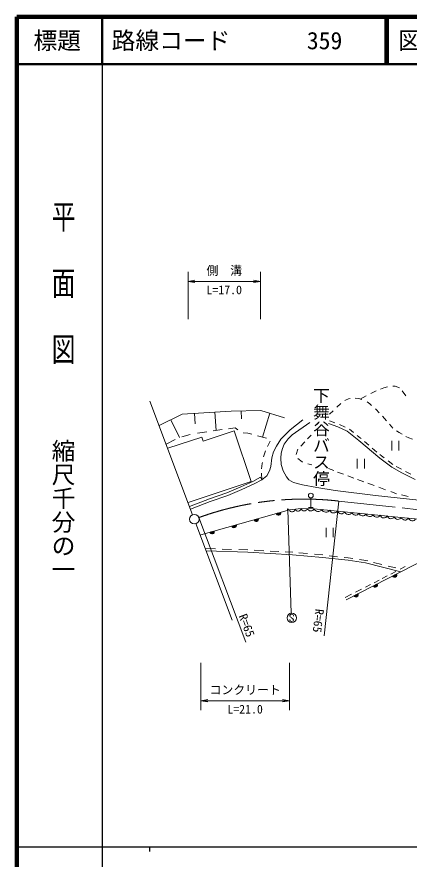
# Model space of a CAD drawing. Units: millimetres, scale not verified. Extents: x 40000 to 680000, y 20000 to 380000.
# Drawn here: x 40000 to 122712, y 202409 to 380000 of the extents above; entities that cross this region are included whole.
import ezdxf
from ezdxf.enums import TextEntityAlignment as Align

# ---------------------------------------------------------------- set-up
doc = ezdxf.new("R2010")
doc.units = ezdxf.units.MM
doc.header["$LTSCALE"] = 1000
doc.linetypes.add('CHAIN', pattern=[18.5, 12, -1.5, 3.5, -1.5])
for name, color, linetype, lineweight in [('M-BGD', 7, 'Continuous', 13), ('M-BMK', 2, 'CHAIN', 13), ('M-BMK-SRVR', 3, 'Continuous', 13), ('M-STR-HTXT', 7, 'Continuous', 13), ('M-STR-STR3', 7, 'Continuous', 13), ('M-STR-STRC', 7, 'Continuous', 13), ('M-TTL', 2, 'Continuous', 140), ('M-TTL-BAND', 7, 'Continuous', 25), ('M-TTL-LINE', 7, 'Continuous', 50)]:
    doc.layers.add(name, color=color, linetype=linetype, lineweight=lineweight)
doc.layers.add('M-TTL-TXT', color=7, linetype='Continuous')
doc.styles.add('@ＭＳ ゴシック', font='')
doc.styles.add('ＭＳ ゴシック', font='')
doc.styles.get('@ＭＳ ゴシック').set_extended_font_data('@MS Gothic')
doc.styles.get('ＭＳ ゴシック').set_extended_font_data('MS Gothic')

# ---------------------------------------------------------------- blocks, each defined once
blk = doc.blocks.new('open_arrow')
at = {"color": 0, "linetype": 'Continuous', "lineweight": -2}
blk.add_lwpolyline([(7.5, 1.25), (0, 0), (7.5, -1.25)], dxfattribs=at)
blk = doc.blocks.new('filled_dot')
at = {"color": 0, "linetype": 'Continuous', "lineweight": -2, "const_width": 1.25}
blk.add_lwpolyline([(-0.625, 0, 1), (0.625, 0, 1)], format="xyb", close=True, dxfattribs=at)

msp = doc.modelspace()

# ---------------------------------------------------------------- linework, layer by layer
at = {"layer": 'M-BGD'}
for p, q in [((117399, 301800), (118150, 301975)), ((119293, 302162), (119779, 302162)), ((119779, 302162), (120710, 301800)), ((114616, 300586), (115743, 301179)), ((116675, 301529), (117399, 301800)), ((121253, 301116), (122046, 300117)), ((107495, 297709), (108310, 298460)), ((109152, 299113), (109279, 299198)), ((109279, 299198), (109958, 299469)), ((109958, 299469), (110272, 299511)), ((111338, 299572), (112096, 299503)), ((112096, 299503), (112765, 299309)), ((112395, 299417), (113624, 300064)), ((113841, 298796), (114404, 298383)), ((114404, 298383), (114774, 298061)), ((74846, 296208), (85164, 296872)), ((82001, 292791), (81752, 296653)), ((85164, 296872), (91443, 297011)), ((87336, 295253), (87300, 296919)), ((91443, 297011), (96422, 295467)), ((105902, 296242), (106687, 296965)), ((115609, 297333), (115728, 297229)), ((115728, 297229), (116420, 296520)), ((70013, 293821), (74846, 296208)), ((74291, 291321), (72463, 295031)), ((77586, 294222), (77447, 296376)), ((91801, 291371), (93355, 296418)), ((97642, 292942), (100308, 295056)), ((105912, 294847), (107063, 294416)), ((117119, 295804), (117948, 294796)), ((84619, 293158), (86049, 293359)), ((86049, 293359), (86571, 292943)), ((101759, 294449), (98043, 291897)), ((105701, 294285), (107707, 293533)), ((107707, 293533), (109676, 292638)), ((108055, 294034), (109215, 293507)), ((110120, 293051), (111003, 292340)), ((118543, 294090), (119291, 293258)), ((71811, 289029), (79006, 291410)), ((74769, 291465), (76563, 291910)), ((78076, 292235), (80050, 292514)), ((79300, 290521), (79006, 291410)), ((85847, 292687), (79300, 290521)), ((81359, 292698), (83289, 292970)), ((89375, 282024), (85847, 292687)), ((87751, 292273), (88676, 292253)), ((88676, 292253), (89529, 292013)), ((90747, 291669), (92631, 291139)), ((95681, 290981), (97642, 292942)), ((98043, 291897), (97192, 291002)), ((102050, 291833), (101301, 291029)), ((109676, 292638), (112075, 290705)), ((111731, 291752), (112458, 291167)), ((120079, 292699), (120581, 292342)), ((120581, 292342), (121232, 291984)), ((122036, 291542), (122617, 291222)), ((71472, 289931), (73389, 290879)), ((93424, 290537), (92862, 289393)), ((94731, 289449), (95681, 290981)), ((96342, 289882), (95994, 288978)), ((97192, 291002), (96342, 289882)), ((100716, 290401), (99868, 289491)), ((112075, 290705), (116516, 286945)), ((112458, 291167), (112570, 291072)), ((113314, 290442), (114237, 289660)), ((119037, 288574), (119037, 290574)), ((120537, 290574), (120537, 288574)), ((122617, 291222), (123392, 290975)), ((92280, 288101), (92002, 287208)), ((92441, 288467), (92280, 288101)), ((93751, 287029), (94118, 288285)), ((94118, 288285), (94731, 289449)), ((95709, 287995), (95666, 286923)), ((95994, 288978), (95709, 287995)), ((99267, 288846), (98894, 287760)), ((98894, 287760), (98909, 287704)), ((114927, 289076), (115914, 288240)), ((116521, 287726), (116888, 287416)), ((91758, 286049), (91728, 285834)), ((93536, 285221), (93751, 287029)), ((95666, 286923), (95731, 285589)), ((99236, 286902), (100150, 286165)), ((100150, 286165), (100231, 286140)), ((111782, 284808), (111782, 286808)), ((113282, 286808), (113282, 284808)), ((116516, 286945), (119094, 285047)), ((116888, 287416), (117442, 287008)), ((118292, 286382), (119285, 285651)), ((91728, 285834), (91569, 284697)), ((92709, 283260), (93260, 284271)), ((93260, 284271), (93536, 285221)), ((95731, 285589), (96169, 284277)), ((96169, 284277), (96824, 282987)), ((101355, 285790), (102220, 285520)), ((105682, 284740), (106802, 284328)), ((119094, 285047), (121171, 283865)), ((120006, 285218), (121075, 284610)), ((121935, 284157), (123083, 283590)), ((91369, 282934), (89774, 282048)), ((91637, 282397), (90042, 281511)), ((91660, 282409), (91369, 282934)), ((91549, 283756), (91637, 282397)), ((91637, 282397), (92709, 283260)), ((96824, 282987), (97371, 282375)), ((97371, 282375), (98333, 281829)), ((107613, 284030), (108880, 283564)), ((109805, 283224), (111052, 282765)), ((111844, 282474), (113143, 281996)), ((121171, 283865), (124000, 282469)), ((76089, 277628), (89375, 282024)), ((87222, 280907), (84292, 279661)), ((89774, 282048), (87222, 280907)), ((90042, 281511), (87462, 280357)), ((98333, 281829), (100192, 281304)), ((100192, 281304), (103253, 280735)), ((103253, 280735), (107101, 280145)), ((113988, 281686), (115369, 281178)), ((116339, 280821), (117730, 280310)), ((84292, 279661), (80586, 278374)), ((84508, 279101), (80790, 277810)), ((87462, 280357), (84508, 279101)), ((107101, 280145), (115606, 279052)), ((115606, 279052), (131733, 277374)), ((118839, 279898), (120052, 279448)), ((121128, 279192), (122512, 278903)), ((80586, 278374), (76402, 276793)), ((80790, 277810), (76613, 276231)), ((101984, 278577), (101984, 276577)), ((78807, 270815), (97461, 276065)), ((97461, 276065), (99927, 276343)), ((97461, 276065), (99927, 276343)), ((99927, 276343), (102631, 276304)), ((99927, 276343), (102631, 276304)), ((101484, 276577), (102484, 276577)), ((102631, 276304), (133057, 273281)), ((102631, 276304), (107638, 275806)), ((107638, 275806), (133057, 273281)), ((105208, 270283), (105208, 272283)), ((106708, 272283), (106708, 270283)), ((79734, 267912), (81854, 267841)), ((79924, 267405), (88731, 267110)), ((83280, 267793), (85282, 267726)), ((86812, 267674), (88669, 267612)), ((88731, 267110), (98123, 266604)), ((90063, 267539), (92040, 267432)), ((93433, 267357), (95239, 267260)), ((96557, 267189), (98159, 267103)), ((98123, 266604), (104448, 266040)), ((99437, 266989), (101268, 266826)), ((102735, 266695), (104499, 266538)), ((109441, 257114), (129820, 267562)), ((104448, 266040), (109822, 265417)), ((105829, 266383), (107597, 266178)), ((109028, 266012), (109886, 265913)), ((109822, 265417), (113480, 264886)), ((109886, 265913), (110870, 265770)), ((112274, 265566), (113577, 265377)), ((113480, 264886), (120955, 263017)), ((113577, 265377), (113989, 265274)), ((115188, 264974), (116945, 264535)), ((118306, 264195), (119884, 263800)), ((119913, 263070), (118842, 262519)), ((121899, 264092), (120805, 263529)), ((116372, 261248), (115302, 260697)), ((118077, 262125), (117054, 261599)), ((112684, 259350), (111393, 258686)), ((114589, 260331), (113521, 259781)), ((110543, 258248), (109227, 257571))]:
    msp.add_line(p, q, dxfattribs=at)
msp.add_circle((101984, 279077), 500, dxfattribs=at)
for centre, radius, start, end in [((95129, 275409), 500, 195.71925, 15.71925), ((95129, 275409), 500, 195.71925, 15.71925), ((95129, 275409), 450, 195.71925, 15.71925), ((95129, 275409), 400, 195.71925, 15.71925), ((95129, 275409), 350, 195.71925, 15.71925), ((95129, 275409), 300, 195.71925, 15.71925), ((95129, 275409), 250, 195.71925, 15.71925), ((95129, 275409), 200, 195.71925, 15.71925), ((95129, 275409), 150, 195.71925, 15.71925), ((95129, 275409), 100, 195.71925, 15.71925), ((95129, 275409), 50, 195.71925, 15.71925), ((98062, 276269), 635, 198.70838, 354.17482), ((99295, 276408), 635, 198.70838, 354.17482), ((100606, 276541), 707, 196.19806, 342.11689), ((101958, 276521), 707, 196.19806, 342.11689), ((103510, 276672), 953, 202.71518, 325.93779), ((105179, 276506), 953, 202.71518, 325.93779), ((106848, 276340), 953, 202.71518, 325.93779), ((108417, 276045), 814, 197.03876, 331.61421), ((109912, 275896), 814, 197.03876, 331.61421), ((111407, 275748), 814, 197.03876, 331.61421), ((112902, 275599), 814, 197.03876, 331.61421), ((90466, 274096), 500, 195.71925, 15.71925), ((90466, 274096), 500, 195.71925, 15.71925), ((90466, 274096), 450, 195.71925, 15.71925), ((90466, 274096), 400, 195.71925, 15.71925), ((90466, 274096), 350, 195.71925, 15.71925), ((90466, 274096), 300, 195.71925, 15.71925), ((90466, 274096), 250, 195.71925, 15.71925), ((90466, 274096), 200, 195.71925, 15.71925), ((90466, 274096), 150, 195.71925, 15.71925), ((90466, 274096), 100, 195.71925, 15.71925), ((90466, 274096), 50, 195.71925, 15.71925), ((114398, 275451), 814, 197.03876, 331.61421), ((115893, 275302), 814, 197.03876, 331.61421), ((117388, 275154), 814, 197.03876, 331.61421), ((118883, 275005), 814, 197.03876, 331.61421), ((120379, 274856), 814, 197.03876, 331.61421), ((121874, 274708), 814, 197.03876, 331.61421), ((123369, 274559), 814, 197.03876, 331.61421), ((85802, 272784), 500, 195.71925, 15.71925), ((85802, 272784), 500, 195.71925, 15.71925), ((85802, 272784), 450, 195.71925, 15.71925), ((85802, 272784), 400, 195.71925, 15.71925), ((85802, 272784), 350, 195.71925, 15.71925), ((85802, 272784), 300, 195.71925, 15.71925), ((85802, 272784), 250, 195.71925, 15.71925), ((85802, 272784), 200, 195.71925, 15.71925), ((85802, 272784), 150, 195.71925, 15.71925), ((85802, 272784), 100, 195.71925, 15.71925), ((85802, 272784), 50, 195.71925, 15.71925), ((81139, 271471), 500, 195.71925, 15.71925), ((81139, 271471), 500, 195.71925, 15.71925), ((81139, 271471), 450, 195.71925, 15.71925), ((81139, 271471), 400, 195.71925, 15.71925), ((81139, 271471), 350, 195.71925, 15.71925), ((81139, 271471), 300, 195.71925, 15.71925), ((81139, 271471), 250, 195.71925, 15.71925), ((81139, 271471), 200, 195.71925, 15.71925), ((81139, 271471), 150, 195.71925, 15.71925), ((81139, 271471), 100, 195.71925, 15.71925), ((81139, 271471), 50, 195.71925, 15.71925), ((119630, 262338), 500, 207.14475, 27.14475), ((119630, 262338), 500, 207.14475, 27.14475), ((119630, 262338), 450, 207.14475, 27.14475), ((119630, 262338), 400, 207.14475, 27.14475), ((119630, 262338), 350, 207.14475, 27.14475), ((119630, 262338), 300, 207.14475, 27.14475), ((119630, 262338), 250, 207.14475, 27.14475), ((119630, 262338), 200, 207.14475, 27.14475), ((119630, 262338), 150, 207.14475, 27.14475), ((119630, 262338), 100, 207.14475, 27.14475), ((119630, 262338), 50, 207.14475, 27.14475), ((115554, 260248), 500, 207.14475, 27.14475), ((115554, 260248), 500, 207.14475, 27.14475), ((115554, 260248), 450, 207.14475, 27.14475), ((115554, 260248), 400, 207.14475, 27.14475), ((115554, 260248), 350, 207.14475, 27.14475), ((115554, 260248), 300, 207.14475, 27.14475), ((115554, 260248), 250, 207.14475, 27.14475), ((115554, 260248), 200, 207.14475, 27.14475), ((115554, 260248), 150, 207.14475, 27.14475), ((115554, 260248), 100, 207.14475, 27.14475), ((115554, 260248), 50, 207.14475, 27.14475), ((111479, 258159), 500, 207.14475, 27.14475), ((111479, 258159), 500, 207.14475, 27.14475), ((111479, 258159), 450, 207.14475, 27.14475), ((111479, 258159), 400, 207.14475, 27.14475), ((111479, 258159), 350, 207.14475, 27.14475), ((111479, 258159), 300, 207.14475, 27.14475), ((111479, 258159), 250, 207.14475, 27.14475), ((111479, 258159), 200, 207.14475, 27.14475), ((111479, 258159), 150, 207.14475, 27.14475), ((111479, 258159), 100, 207.14475, 27.14475), ((111479, 258159), 50, 207.14475, 27.14475)]:
    msp.add_arc(centre, radius, start, end, dxfattribs=at)
at = {"layer": 'M-BMK'}
msp.add_line((107810, 277913), (127387, 275792), dxfattribs=at)
msp.add_arc((100526, 213322), 65000, 83.56596, 109.94069, dxfattribs=at)
at = {"layer": 'M-BMK-SRVR'}
for p, q in [((68070, 298998), (77066, 275022)), ((77769, 273149), (85413, 252778))]:
    msp.add_line(p, q, dxfattribs=at)
msp.add_circle((77418, 274086), 1000, dxfattribs=at)
at = {"layer": 'M-STR-HTXT'}
for p, q in [((104789, 249509), (107865, 277907)), ((78358, 274425), (88263, 248160))]:
    msp.add_line(p, q, dxfattribs=at)
at = {"layer": 'M-STR-STR3'}
for p, q in [((76089, 316231), (76089, 326231)), ((91369, 316231), (91369, 326231)), ((76089, 324231), (91369, 324231)), ((78807, 243824), (78807, 233824)), ((97461, 243824), (97461, 233824)), ((78807, 235824), (97461, 235824))]:
    msp.add_line(p, q, dxfattribs=at)
at = {"layer": 'M-STR-STRC'}
for p, q in [((97147, 276146), (97852, 254263)), ((97684, 253967), (97561, 253783)), ((97877, 254033), (97684, 253967)), ((97998, 254030), (97877, 254033)), ((98248, 253912), (97998, 254030)), ((97561, 253783), (97563, 253651)), ((97563, 252803), (97561, 252924)), ((97563, 253651), (97626, 253522)), ((97603, 252700), (97563, 252803)), ((97687, 252590), (97603, 252700)), ((97626, 253522), (97882, 253340)), ((97874, 252529), (97687, 252590)), ((98008, 252529), (97874, 252529)), ((97882, 253340), (98011, 253209)), ((98108, 252558), (98008, 252529)), ((98011, 253209), (98190, 253093)), ((98251, 252650), (98108, 252558)), ((98190, 253093), (98316, 252893)), ((98311, 253780), (98248, 253912)), ((98311, 252782), (98251, 252650)), ((98311, 253651), (98311, 253780)), ((98316, 252893), (98311, 252782))]:
    msp.add_line(p, q, dxfattribs=at)
msp.add_circle((97968, 253270), 1000, dxfattribs=at)
at = {"layer": 'M-TTL'}
for p, q in [((40000, 380000), (40000, 20000)), ((680000, 380000), (40000, 380000))]:
    msp.add_line(p, q, dxfattribs=at)
at = {"layer": 'M-TTL-BAND'}
for p, q in [((58000, 370000), (58000, 20000)), ((40000, 205000), (579000, 205000)), ((68000, 205000), (68000, 204000))]:
    msp.add_line(p, q, dxfattribs=at)
at = {"layer": 'M-TTL-LINE'}
for p, q in [((58000, 380000), (58000, 370000)), ((117750, 380000), (117750, 370000)), ((118250, 380000), (118250, 370000)), ((40000, 370000), (680000, 370000))]:
    msp.add_line(p, q, dxfattribs=at)

# ---------------------------------------------------------------- block references
at = {"layer": 'M-STR-STR3', "xscale": 193, "yscale": 193}
for p in [(76089, 324231), (78807, 235824)]:
    msp.add_blockref('open_arrow', p, dxfattribs=at)
at = {"layer": 'M-STR-STR3', "xscale": 193, "yscale": 193, "rotation": 180}
for p in [(91369, 324231), (97461, 235824)]:
    msp.add_blockref('open_arrow', p, dxfattribs=at)
at = {"layer": 'M-STR-STRC', "xscale": 160, "yscale": 160, "rotation": 271.8}
msp.add_blockref('filled_dot', (97147, 276146), dxfattribs=at)

# ---------------------------------------------------------------- texts
at = {"layer": 'M-STR-HTXT', "style": '@ＭＳ ゴシック'}
msp.add_text('下舞谷バス停', height=2566, rotation=270, dxfattribs=at).set_placement((102126, 301913), align=Align.BOTTOM_LEFT)
at = {"layer": 'M-STR-HTXT', "style": 'ＭＳ ゴシック'}
for rotation, p in [(290.815, (87588, 254027)), (263.541, (103857, 255151))]:
    msp.add_text('R=65', height=1833, rotation=rotation, dxfattribs=at).set_placement(p, align=Align.MIDDLE_LEFT)
at = {"layer": 'M-STR-STR3', "style": 'ＭＳ ゴシック'}
for s, p in [('側\u3000溝', (79979, 325027)), ('L=17.0', (79979, 320968)), ('コンクリート', (80634, 236620)), ('L=21.0', (84384, 232561))]:
    msp.add_text(s, height=1833, dxfattribs=at).set_placement(p, align=Align.BOTTOM_LEFT)
at = {"layer": 'M-TTL-BAND', "style": '@ＭＳ ゴシック', "width": 1.4}
msp.add_text('平  面  図', height=3666, rotation=270, dxfattribs=at).set_placement((49777, 306475), align=Align.MIDDLE_RIGHT)
at = {"layer": 'M-TTL-BAND', "style": '@ＭＳ ゴシック'}
msp.add_text('縮尺千分の一', height=3666, rotation=270, dxfattribs=at).set_placement((49777, 261030), align=Align.MIDDLE_RIGHT)
at = {"layer": 'M-TTL-TXT', "style": 'ＭＳ ゴシック'}
msp.add_text('標題', height=3666, dxfattribs=at).set_placement((48500, 375000), align=Align.MIDDLE_CENTER)
for s, p in [('路線コード', (60000, 375000)), ('359', (101142, 375000)), ('図面コード', (120380, 375000))]:
    msp.add_text(s, height=3666, dxfattribs=at).set_placement(p, align=Align.MIDDLE_LEFT)

doc.saveas('drawing.dxf')
